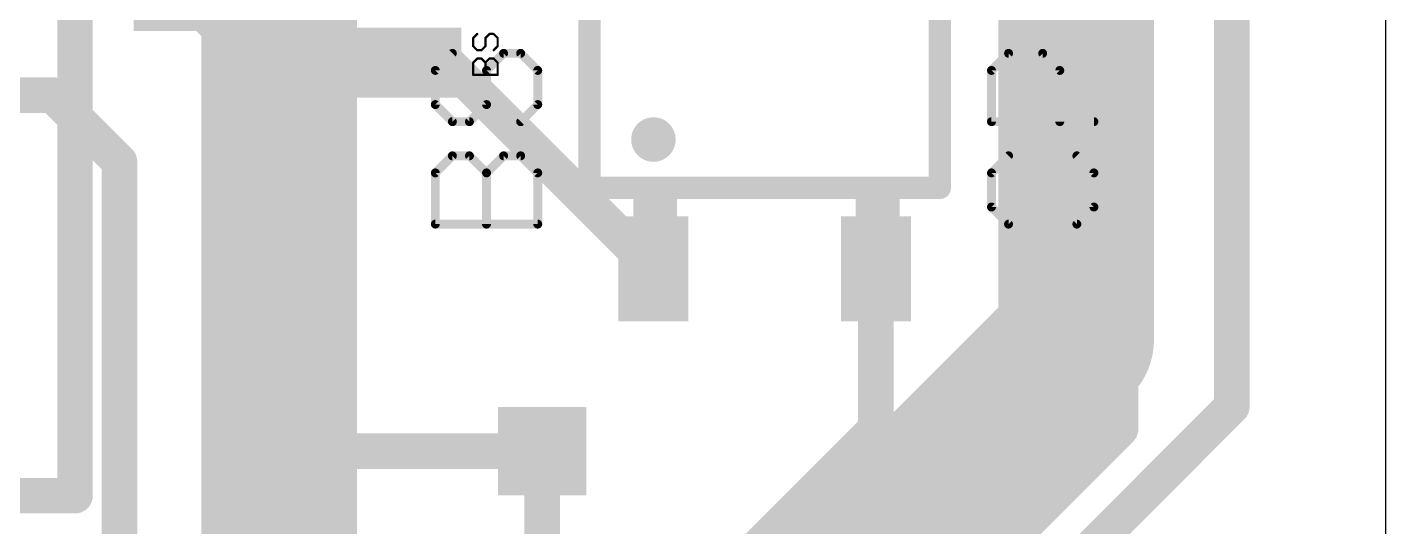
# Model space of a CAD drawing. Extents: x 0 to 107, y 0 to 139.
# Drawn here: x 91.66 to 107.17, y 56.79 to 62.5 of the extents above; entities that cross this region are included whole.
import ezdxf

# ---------------------------------------------------------------- set-up
doc = ezdxf.new("R2010")
doc.units = 0
for name, color, linetype in [('1', 14, 'CONTINUOUS'), ('16', 174, 'CONTINUOUS'), ('18', 94, 'CONTINUOUS'), ('20', 178, 'CONTINUOUS'), ('21', 250, 'CONTINUOUS'), ('25', 250, 'CONTINUOUS'), ('27', 250, 'CONTINUOUS'), ('51', 250, 'CONTINUOUS')]:
    doc.layers.add(name, color=color, linetype=linetype)

# ---------------------------------------------------------------- blocks, each defined once
blk = doc.blocks.new('RECT')
blk.add_solid([(-0.5, -0.5), (0.5, -0.5), (-0.5, 0.5), (0.5, 0.5)])
blk = doc.blocks.new('SQUAREV')
blk.add_solid([(-0.5, -0.5), (0.5, -0.5), (-0.5, 0.5), (0.5, 0.5)])

msp = doc.modelspace()

# ---------------------------------------------------------------- linework, layer by layer
at = {"layer": '1', "const_width": 0.4064}
for points in [[(104.14, 57.912), (104.14, 82.296)], [(94.234, 62.092), (93.472, 62.854)], [(94.234, 57.658), (94.234, 62.092)], [(96.012, 62.092), (96.452, 62.092)], [(96.452, 62.092), (98.806, 59.738)], [(91.948, 61.722), (79.502, 61.722)], [(92.71, 60.96), (91.948, 61.722)], [(92.71, 56.134), (92.71, 60.96)], [(101.346, 59.738), (101.346, 57.912)], [(87.884, 41.656), (104.14, 57.912)], [(99.568, 56.134), (101.346, 57.912)], [(97.536, 57.658), (94.234, 57.658)]]:
    msp.add_lwpolyline(points, dxfattribs=at)
at = {"layer": '1', "const_width": 0.2032}
for points in [[(94.3356, 62.092, 1), (94.1324, 62.092)], [(94.1622, 62.0202, 1), (94.3058, 62.1638)], [(96.012, 62.1936, 1), (96.012, 61.9904)], [(96.5238, 62.1638, 1), (96.3802, 62.0202)], [(96.452, 61.9904, 1), (96.452, 62.1936)], [(92.0198, 61.7938, 1), (91.8762, 61.6502)], [(91.948, 61.6204, 1), (91.948, 61.8236)], [(92.8116, 60.96, 1), (92.6084, 60.96)], [(92.6382, 60.8882, 1), (92.7818, 61.0318)], [(98.7342, 59.6662, 1), (98.8778, 59.8098)], [(101.4476, 59.738, 1), (101.2444, 59.738)], [(101.4178, 57.8402, 1), (101.2742, 57.9838)], [(104.2118, 57.8402, 1), (104.0682, 57.9838)], [(94.234, 57.7596, 1), (94.234, 57.5564)], [(97.536, 57.5564, 1), (97.536, 57.7596)], [(101.2444, 57.912, 1), (101.4476, 57.912)], [(104.0384, 57.912, 1), (104.2416, 57.912)], [(94.1324, 57.658, 1), (94.3356, 57.658)]]:
    msp.add_lwpolyline(points, format="xyb", dxfattribs=at)
at = {"layer": '16'}
for points, const_width in [([(105.41, 95.758), (105.41, 58.166)], 0.4064), ([(103.632, 93.472), (103.632, 58.928)], 1.778), ([(94.532, 55.372), (94.532, 71.61)], 1.778), ([(92.202, 70.612), (92.202, 57.15)], 0.4064), ([(103.632, 58.928), (89.535, 44.831)], 1.778), ([(93.472, 46.228), (105.41, 58.166)], 0.4064), ([(97.536, 55.626), (97.536, 57.658)], 0.4064), ([(92.202, 57.15), (78.867, 57.15)], 0.4064)]:
    msp.add_lwpolyline(points, dxfattribs=dict(at, const_width=const_width))
for points, const_width in [([(103.9463, 58.6137, 1), (103.3177, 59.2423)], 0.889), ([(103.1875, 58.928, 1), (104.0765, 58.928)], 0.889), ([(105.4818, 58.0942, 1), (105.3382, 58.2378)], 0.2032), ([(105.3084, 58.166, 1), (105.5116, 58.166)], 0.2032), ([(97.6376, 57.658, 1), (97.4344, 57.658)], 0.2032), ([(92.1004, 57.15, 1), (92.3036, 57.15)], 0.2032), ([(92.202, 57.0484, 1), (92.202, 57.2516)], 0.2032)]:
    msp.add_lwpolyline(points, format="xyb", dxfattribs=dict(at, const_width=const_width))
at = {"layer": '20'}
msp.add_line((107.168, 0), (107.168, 139.37), dxfattribs=at)
at = {"layer": '21', "const_width": 0.254}
for points in [[(98.076, 60.663), (98.076, 64.813)], [(102.076, 64.813), (102.076, 60.663)], [(102.076, 60.663), (98.076, 60.663)]]:
    msp.add_lwpolyline(points, dxfattribs=at)
at = {"layer": '21'}
for points, const_width in [([(98.806, 61.087, 1), (98.806, 61.341, 1), (98.806, 61.087)], 0.254), ([(98.076, 60.7265, 1), (98.076, 60.5995)], 0.127), ([(98.0125, 60.663, 1), (98.1395, 60.663)], 0.127), ([(102.0125, 60.663, 1), (102.1395, 60.663)], 0.127), ([(102.076, 60.5995, 1), (102.076, 60.7265)], 0.127)]:
    msp.add_lwpolyline(points, format="xyb", dxfattribs=dict(at, const_width=const_width))
at = {"layer": '25'}
for points, const_width in [([(96.795, 62.4193), (96.7484, 62.3727)], 0.0254), ([(96.7484, 62.3727), (96.7484, 62.2795)], 0.0254), ([(96.8882, 62.3727), (96.9348, 62.4193)], 0.0254), ([(96.8882, 62.2795), (96.8882, 62.3727)], 0.0254), ([(96.9348, 62.4193), (96.9814, 62.4193)], 0.0254), ([(96.9814, 62.4193), (97.028, 62.3727)], 0.0254), ([(97.028, 62.3727), (97.028, 62.2795)], 0.0254), ([(96.5107, 62.1978), (96.3158, 62.0029)], 0.1016), ([(96.7484, 62.2795), (96.795, 62.2329)], 0.0254), ([(96.795, 62.2329), (96.8416, 62.2329)], 0.0254), ([(96.8416, 62.2329), (96.8882, 62.2795)], 0.0254), ([(96.9005, 62.0029), (97.0954, 62.1978)], 0.1016), ([(97.028, 62.2795), (96.9814, 62.2329)], 0.0254), ([(97.0954, 62.1978), (97.2903, 62.1978)], 0.1016), ([(97.2903, 62.1978), (97.4852, 62.0029)], 0.1016), ([(96.3158, 62.0029), (96.3158, 61.6131)], 0.1016), ([(96.7484, 62.0921), (96.795, 62.1387)], 0.0254), ([(96.7484, 61.9522), (96.7484, 62.0921)], 0.0254), ([(96.795, 62.1387), (96.8416, 62.1387)], 0.0254), ([(96.8416, 62.1387), (96.8882, 62.0921)], 0.0254), ([(96.9005, 61.6131), (96.9005, 62.0029)], 0.1016), ([(96.8882, 62.0921), (96.9348, 62.1387)], 0.0254), ([(96.8882, 61.9522), (96.8882, 62.0921)], 0.0254), ([(96.9348, 62.1387), (96.9814, 62.1387)], 0.0254), ([(96.9814, 62.1387), (97.028, 62.0921)], 0.0254), ([(97.028, 62.0921), (97.028, 61.9522)], 0.0254), ([(97.4852, 62.0029), (97.4852, 61.6131)], 0.1016), ([(97.028, 61.9522), (96.7484, 61.9522)], 0.0254), ([(96.3158, 61.6131), (96.5107, 61.4182)], 0.1016), ([(96.7056, 61.4182), (96.9005, 61.6131)], 0.1016), ([(97.4852, 61.6131), (97.2903, 61.4182)], 0.1016), ([(96.5107, 61.4182), (96.7056, 61.4182)], 0.1016), ([(96.3158, 60.8335), (96.5107, 61.0284)], 0.1016), ([(96.5107, 61.0284), (96.7056, 61.0284)], 0.1016), ([(96.7056, 61.0284), (96.9005, 60.8335)], 0.1016), ([(96.9005, 60.8335), (97.0954, 61.0284)], 0.1016), ([(97.0954, 61.0284), (97.2903, 61.0284)], 0.1016), ([(97.2903, 61.0284), (97.4852, 60.8335)], 0.1016), ([(96.3158, 60.2488), (96.3158, 60.8335)], 0.1016), ([(96.9005, 60.2488), (96.9005, 60.8335)], 0.1016), ([(97.4852, 60.8335), (97.4852, 60.2488)], 0.1016), ([(97.4852, 60.2488), (96.3158, 60.2488)], 0.1016)]:
    msp.add_lwpolyline(points, dxfattribs=dict(at, const_width=const_width))
for points, const_width in [([(96.7547, 62.3727, 1), (96.742, 62.3727)], 0.0127), ([(96.7439, 62.3772, 1), (96.7529, 62.3682)], 0.0127), ([(96.7995, 62.4148, 1), (96.7905, 62.4238)], 0.0127), ([(96.8945, 62.3727, 1), (96.8818, 62.3727)], 0.0127), ([(96.8837, 62.3772, 1), (96.8927, 62.3682)], 0.0127), ([(96.9348, 62.4257, 1), (96.9348, 62.413)], 0.0127), ([(96.9393, 62.4148, 1), (96.9303, 62.4238)], 0.0127), ([(96.9859, 62.4238, 1), (96.9769, 62.4148)], 0.0127), ([(96.9814, 62.413, 1), (96.9814, 62.4257)], 0.0127), ([(97.0344, 62.3727, 1), (97.0217, 62.3727)], 0.0127), ([(97.0235, 62.3682, 1), (97.0325, 62.3772)], 0.0127), ([(96.5287, 62.1798, 1), (96.4927, 62.2158)], 0.0508), ([(96.7529, 62.284, 1), (96.7439, 62.275)], 0.0127), ([(96.742, 62.2795, 1), (96.7547, 62.2795)], 0.0127), ([(96.795, 62.2392, 1), (96.795, 62.2265)], 0.0127), ([(96.7905, 62.2284, 1), (96.7995, 62.2374)], 0.0127), ([(96.8371, 62.2374, 1), (96.8461, 62.2284)], 0.0127), ([(96.8416, 62.2265, 1), (96.8416, 62.2392)], 0.0127), ([(96.8818, 62.2795, 1), (96.8945, 62.2795)], 0.0127), ([(96.8927, 62.275, 1), (96.8837, 62.284)], 0.0127), ([(96.9769, 62.2374, 1), (96.9859, 62.2284)], 0.0127), ([(97.0217, 62.2795, 1), (97.0344, 62.2795)], 0.0127), ([(97.0325, 62.275, 1), (97.0235, 62.284)], 0.0127), ([(97.0954, 62.2232, 1), (97.0954, 62.1724)], 0.0508), ([(97.1134, 62.1798, 1), (97.0774, 62.2158)], 0.0508), ([(97.3083, 62.2158, 1), (97.2723, 62.1798)], 0.0508), ([(97.2903, 62.1724, 1), (97.2903, 62.2232)], 0.0508), ([(96.3412, 62.0029, 1), (96.2904, 62.0029)], 0.0508), ([(96.7547, 62.0921, 1), (96.742, 62.0921)], 0.0127), ([(96.7439, 62.0965, 1), (96.7529, 62.0876)], 0.0127), ([(96.795, 62.145, 1), (96.795, 62.1323)], 0.0127), ([(96.7995, 62.1342, 1), (96.7905, 62.1432)], 0.0127), ([(96.8461, 62.1432, 1), (96.8371, 62.1342)], 0.0127), ([(96.8416, 62.1323, 1), (96.8416, 62.145)], 0.0127), ([(96.9259, 62.0029, 1), (96.8751, 62.0029)], 0.0508), ([(96.8945, 62.0921, 1), (96.8818, 62.0921)], 0.0127), ([(96.8837, 62.0965, 1), (96.8927, 62.0876)], 0.0127), ([(96.8837, 62.0876, 1), (96.8927, 62.0965)], 0.0127), ([(96.9348, 62.145, 1), (96.9348, 62.1323)], 0.0127), ([(96.9393, 62.1342, 1), (96.9303, 62.1432)], 0.0127), ([(96.9859, 62.1432, 1), (96.9769, 62.1342)], 0.0127), ([(96.9814, 62.1323, 1), (96.9814, 62.145)], 0.0127), ([(97.0344, 62.0921, 1), (97.0217, 62.0921)], 0.0127), ([(97.0235, 62.0876, 1), (97.0325, 62.0965)], 0.0127), ([(97.5106, 62.0029, 1), (97.4598, 62.0029)], 0.0508), ([(96.2978, 62.0209, 1), (96.3338, 61.9849)], 0.0508), ([(96.7484, 61.9586, 1), (96.7484, 61.9459)], 0.0127), ([(96.742, 61.9522, 1), (96.7547, 61.9522)], 0.0127), ([(96.8825, 62.0209, 1), (96.9185, 61.9849)], 0.0508), ([(96.8818, 61.9522, 1), (96.8945, 61.9522)], 0.0127), ([(97.0217, 61.9522, 1), (97.0344, 61.9522)], 0.0127), ([(97.028, 61.9459, 1), (97.028, 61.9586)], 0.0127), ([(97.4672, 61.9849, 1), (97.5032, 62.0209)], 0.0508), ([(96.3338, 61.6311, 1), (96.2978, 61.5951)], 0.0508), ([(96.2904, 61.6131, 1), (96.3412, 61.6131)], 0.0508), ([(96.8751, 61.6131, 1), (96.9259, 61.6131)], 0.0508), ([(96.9185, 61.5951, 1), (96.8825, 61.6311)], 0.0508), ([(97.4598, 61.6131, 1), (97.5106, 61.6131)], 0.0508), ([(97.5032, 61.5951, 1), (97.4672, 61.6311)], 0.0508), ([(96.5107, 61.4436, 1), (96.5107, 61.3928)], 0.0508), ([(96.4927, 61.4002, 1), (96.5287, 61.4362)], 0.0508), ([(96.6876, 61.4362, 1), (96.7236, 61.4002)], 0.0508), ([(96.7056, 61.3928, 1), (96.7056, 61.4436)], 0.0508), ([(97.2723, 61.4362, 1), (97.3083, 61.4002)], 0.0508), ([(96.5107, 61.0538, 1), (96.5107, 61.003)], 0.0508), ([(96.5287, 61.0104, 1), (96.4927, 61.0464)], 0.0508), ([(96.7236, 61.0464, 1), (96.6876, 61.0104)], 0.0508), ([(96.7056, 61.003, 1), (96.7056, 61.0538)], 0.0508), ([(97.0954, 61.0538, 1), (97.0954, 61.003)], 0.0508), ([(97.1134, 61.0104, 1), (97.0774, 61.0464)], 0.0508), ([(97.3083, 61.0464, 1), (97.2723, 61.0104)], 0.0508), ([(97.2903, 61.003, 1), (97.2903, 61.0538)], 0.0508), ([(96.2978, 60.8515, 1), (96.3338, 60.8155)], 0.0508), ([(96.3412, 60.8335, 1), (96.2904, 60.8335)], 0.0508), ([(96.8825, 60.8515, 1), (96.9185, 60.8155)], 0.0508), ([(96.9259, 60.8335, 1), (96.8751, 60.8335)], 0.0508), ([(96.8825, 60.8155, 1), (96.9185, 60.8515)], 0.0508), ([(97.5106, 60.8335, 1), (97.4598, 60.8335)], 0.0508), ([(97.4672, 60.8155, 1), (97.5032, 60.8515)], 0.0508), ([(96.3158, 60.2742, 1), (96.3158, 60.2234)], 0.0508), ([(96.2904, 60.2488, 1), (96.3412, 60.2488)], 0.0508), ([(96.8751, 60.2488, 1), (96.9259, 60.2488)], 0.0508), ([(97.4598, 60.2488, 1), (97.5106, 60.2488)], 0.0508), ([(97.4852, 60.2234, 1), (97.4852, 60.2742)], 0.0508)]:
    msp.add_lwpolyline(points, format="xyb", dxfattribs=dict(at, const_width=const_width))
at = {"layer": '27', "const_width": 0.1016}
for points in [[(102.6658, 62.0029), (102.8607, 62.1978)], [(102.8607, 62.1978), (103.2505, 62.1978)], [(103.2505, 62.1978), (103.4454, 62.0029)], [(102.6658, 61.4182), (102.6658, 62.0029)], [(103.4454, 62.0029), (103.4454, 61.4182)], [(103.8352, 61.4182), (102.6658, 61.4182)], [(102.8607, 61.0284), (102.6658, 60.8335)], [(103.8352, 60.8335), (103.6403, 61.0284)], [(102.6658, 60.8335), (102.6658, 60.4437)], [(103.8352, 60.4437), (103.8352, 60.8335)], [(102.6658, 60.4437), (102.8607, 60.2488)], [(103.6403, 60.2488), (103.8352, 60.4437)], [(102.8607, 60.2488), (103.6403, 60.2488)]]:
    msp.add_lwpolyline(points, dxfattribs=at)
at = {"layer": '27', "const_width": 0.0508}
for points in [[(102.8607, 62.2232, 1), (102.8607, 62.1724)], [(102.8787, 62.1798, 1), (102.8427, 62.2158)], [(103.2685, 62.2158, 1), (103.2325, 62.1798)], [(103.2505, 62.1724, 1), (103.2505, 62.2232)], [(102.6912, 62.0029, 1), (102.6404, 62.0029)], [(103.4708, 62.0029, 1), (103.42, 62.0029)], [(102.6478, 62.0209, 1), (102.6838, 61.9849)], [(103.4274, 61.9849, 1), (103.4634, 62.0209)], [(102.6658, 61.4436, 1), (102.6658, 61.3928)], [(102.6404, 61.4182, 1), (102.6912, 61.4182)], [(103.42, 61.4182, 1), (103.4708, 61.4182)], [(103.8352, 61.3928, 1), (103.8352, 61.4436)], [(102.8787, 61.0104, 1), (102.8427, 61.0464)], [(103.6583, 61.0464, 1), (103.6223, 61.0104)], [(102.6478, 60.8515, 1), (102.6838, 60.8155)], [(102.6912, 60.8335, 1), (102.6404, 60.8335)], [(103.8606, 60.8335, 1), (103.8098, 60.8335)], [(103.8172, 60.8155, 1), (103.8532, 60.8515)], [(102.6838, 60.4617, 1), (102.6478, 60.4257)], [(102.6404, 60.4437, 1), (102.6912, 60.4437)], [(103.8098, 60.4437, 1), (103.8606, 60.4437)], [(103.8532, 60.4257, 1), (103.8172, 60.4617)], [(102.8607, 60.2742, 1), (102.8607, 60.2234)], [(102.8427, 60.2308, 1), (102.8787, 60.2668)], [(103.6223, 60.2668, 1), (103.6583, 60.2308)], [(103.6403, 60.2234, 1), (103.6403, 60.2742)]]:
    msp.add_lwpolyline(points, format="xyb", dxfattribs=at)

# ---------------------------------------------------------------- block references
at = {"layer": '1', "xscale": 0.8, "yscale": 1.2, "rotation": 270}
for p in [(93.472, 62.854), (96.012, 62.092)]:
    msp.add_blockref('RECT', p, dxfattribs=at)
at = {"layer": '1', "xscale": 0.8, "yscale": 1.2}
for p in [(98.806, 59.738), (101.346, 59.738)]:
    msp.add_blockref('RECT', p, dxfattribs=at)
at = {"layer": '18', "xscale": 1.0064, "yscale": 1.0064}
msp.add_blockref('SQUAREV', (97.536, 57.658), dxfattribs=at)
msp.add_blockref('SQUAREV', (97.536, 57.658), dxfattribs=at)
at = {"layer": '51', "xscale": 0.5, "yscale": 1.25}
for p in [(98.826, 60.013), (101.366, 60.013)]:
    msp.add_blockref('RECT', p, dxfattribs=at)

doc.saveas('drawing.dxf')
